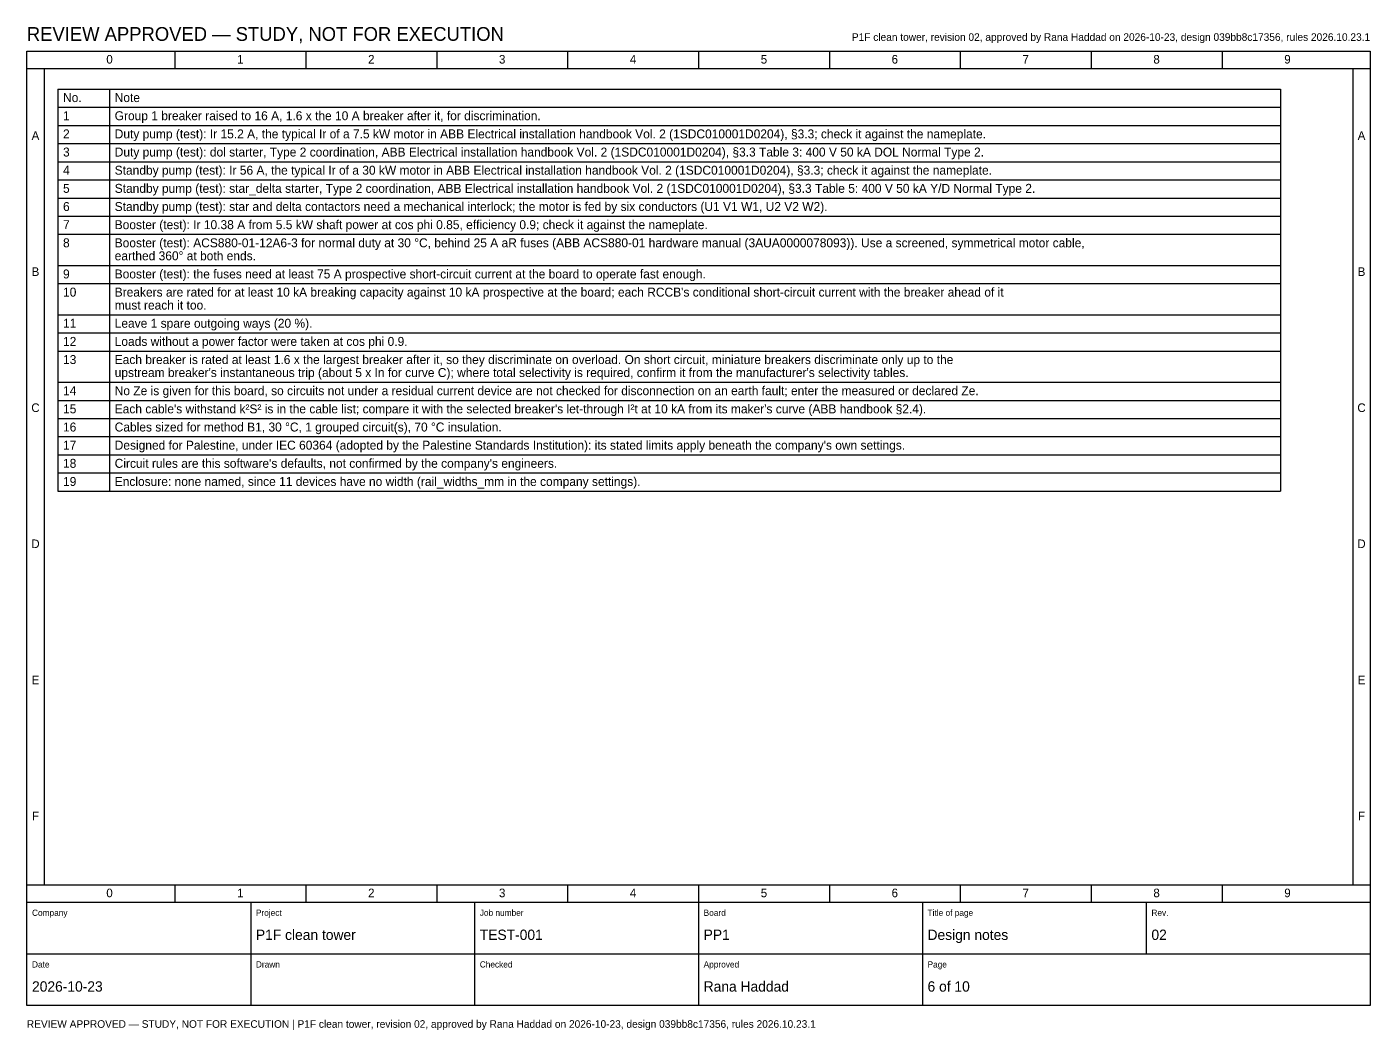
# Model space of a CAD drawing. Header units: millimetres. Extents: x 20 to 4810, y 3 to 294.
# Drawn here: x 2220 to 2610, y 2.8 to 294.1 of the extents above; entities that cross this region are included whole.
import ezdxf
from ezdxf.enums import TextEntityAlignment as Align

# ---------------------------------------------------------------- set-up
doc = ezdxf.new("R2010")
doc.units = ezdxf.units.MM
for name, color, linetype in [('FRAME', 7, 'CONTINUOUS'), ('SYMBOLS', 7, 'CONTINUOUS'), ('TEXT', 7, 'CONTINUOUS')]:
    doc.layers.add(name, color=color, linetype=linetype)

msp = doc.modelspace()

# ---------------------------------------------------------------- linework, layer by layer
at = {"layer": 'FRAME'}
msp.add_lwpolyline([(2220, 287), (2610, 287), (2610, 10), (2220, 10)], close=True, dxfattribs=at)
at = {"layer": 'SYMBOLS'}
for p, q in [((2263, 287), (2263, 282)), ((2301, 287), (2301, 282)), ((2339, 287), (2339, 282)), ((2377, 287), (2377, 282)), ((2415, 287), (2415, 282)), ((2453, 287), (2453, 282)), ((2491, 287), (2491, 282)), ((2529, 287), (2529, 282)), ((2567, 287), (2567, 282)), ((2220, 282), (2610, 282)), ((2225, 282), (2225, 45)), ((2605, 282), (2605, 45)), ((2229, 276), (2584, 276)), ((2229, 276), (2229, 159.29)), ((2244, 276), (2244, 159.29)), ((2584, 276), (2584, 159.29)), ((2229, 270.73), (2584, 270.73)), ((2229, 265.46), (2584, 265.46)), ((2229, 260.19), (2584, 260.19)), ((2229, 254.92), (2584, 254.92)), ((2229, 249.65), (2584, 249.65)), ((2229, 244.38), (2584, 244.38)), ((2229, 239.11), (2584, 239.11)), ((2229, 233.84), (2584, 233.84)), ((2229, 224.8), (2584, 224.8)), ((2229, 219.53), (2584, 219.53)), ((2229, 210.49), (2584, 210.49)), ((2229, 205.22), (2584, 205.22)), ((2229, 199.95), (2584, 199.95)), ((2229, 190.91), (2584, 190.91)), ((2229, 185.64), (2584, 185.64)), ((2229, 180.37), (2584, 180.37)), ((2229, 175.1), (2584, 175.1)), ((2229, 169.83), (2584, 169.83)), ((2229, 164.56), (2584, 164.56)), ((2229, 159.29), (2584, 159.29)), ((2220, 45), (2610, 45)), ((2263, 45), (2263, 40)), ((2301, 45), (2301, 40)), ((2339, 45), (2339, 40)), ((2377, 45), (2377, 40)), ((2415, 45), (2415, 40)), ((2453, 45), (2453, 40)), ((2491, 45), (2491, 40)), ((2529, 45), (2529, 40)), ((2567, 45), (2567, 40)), ((2220, 40), (2610, 40)), ((2285, 40), (2285, 25)), ((2350, 40), (2350, 25)), ((2415, 40), (2415, 25)), ((2480, 40), (2480, 25)), ((2545, 40), (2545, 25)), ((2220, 25), (2610, 25)), ((2285, 25), (2285, 10)), ((2350, 25), (2350, 10)), ((2415, 25), (2415, 10)), ((2480, 25), (2480, 10))]:
    msp.add_line(p, q, dxfattribs=at)

# ---------------------------------------------------------------- texts
at = {"layer": 'TEXT'}
for s, height, p in [('REVIEW APPROVED — STUDY, NOT FOR EXECUTION', 4, (2220, 290)), ('No.', 2.6, (2230.5, 272.23)), ('Note', 2.6, (2245.5, 272.23)), ('1', 2.6, (2230.5, 266.96)), ('Group 1 breaker raised to 16 A, 1.6 x the 10 A breaker after it, for discrimination.', 2.6, (2245.5, 266.96)), ('2', 2.6, (2230.5, 261.69)), ('Duty pump (test): Ir 15.2 A, the typical Ir of a 7.5 kW motor in ABB Electrical installation handbook Vol. 2 (1SDC010001D0204), §3.3; check it against the nameplate.', 2.6, (2245.5, 261.69)), ('3', 2.6, (2230.5, 256.42)), ('Duty pump (test): dol starter, Type 2 coordination, ABB Electrical installation handbook Vol. 2 (1SDC010001D0204), §3.3 Table 3: 400 V 50 kA DOL Normal Type 2.', 2.6, (2245.5, 256.42)), ('4', 2.6, (2230.5, 251.15)), ('Standby pump (test): Ir 56 A, the typical Ir of a 30 kW motor in ABB Electrical installation handbook Vol. 2 (1SDC010001D0204), §3.3; check it against the nameplate.', 2.6, (2245.5, 251.15)), ('5', 2.6, (2230.5, 245.88)), ('Standby pump (test): star_delta starter, Type 2 coordination, ABB Electrical installation handbook Vol. 2 (1SDC010001D0204), §3.3 Table 5: 400 V 50 kA Y/D Normal Type 2.', 2.6, (2245.5, 245.88)), ('6', 2.6, (2230.5, 240.61)), ('Standby pump (test): star and delta contactors need a mechanical interlock; the motor is fed by six conductors (U1 V1 W1, U2 V2 W2).', 2.6, (2245.5, 240.61)), ('7', 2.6, (2230.5, 235.34)), ('Booster (test): Ir 10.38 A from 5.5 kW shaft power at cos phi 0.85, efficiency 0.9; check it against the nameplate.', 2.6, (2245.5, 235.34)), ('8', 2.6, (2230.5, 230.07)), ('Booster (test): ACS880-01-12A6-3 for normal duty at 30 °C, behind 25 A aR fuses (ABB ACS880-01 hardware manual (3AUA0000078093)). Use a screened, symmetrical motor cable,', 2.6, (2245.5, 230.07)), ('earthed 360° at both ends.', 2.6, (2245.5, 226.3)), ('9', 2.6, (2230.5, 221.03)), ('Booster (test): the fuses need at least 75 A prospective short-circuit current at the board to operate fast enough.', 2.6, (2245.5, 221.03)), ("Breakers are rated for at least 10 kA breaking capacity against 10 kA prospective at the board; each RCCB's conditional short-circuit current with the breaker ahead of it", 2.6, (2245.5, 215.76)), ('10', 2.6, (2230.5, 215.76)), ('must reach it too.', 2.6, (2245.5, 211.99)), ('11', 2.6, (2230.5, 206.72)), ('Leave 1 spare outgoing ways (20 %).', 2.6, (2245.5, 206.72)), ('12', 2.6, (2230.5, 201.45)), ('Loads without a power factor were taken at cos phi 0.9.', 2.6, (2245.5, 201.45)), ('Each breaker is rated at least 1.6 x the largest breaker after it, so they discriminate on overload. On short circuit, miniature breakers discriminate only up to the', 2.6, (2245.5, 196.18)), ('13', 2.6, (2230.5, 196.18)), ("upstream breaker's instantaneous trip (about 5 x In for curve C); where total selectivity is required, confirm it from the manufacturer's selectivity tables.", 2.6, (2245.5, 192.41)), ('14', 2.6, (2230.5, 187.14)), ('No Ze is given for this board, so circuits not under a residual current device are not checked for disconnection on an earth fault; enter the measured or declared Ze.', 2.6, (2245.5, 187.14)), ('15', 2.6, (2230.5, 181.87)), ("Each cable's withstand k²S² is in the cable list; compare it with the selected breaker's let-through I²t at 10 kA from its maker's curve (ABB handbook §2.4).", 2.6, (2245.5, 181.87)), ('16', 2.6, (2230.5, 176.6)), ('Cables sized for method B1, 30 °C, 1 grouped circuit(s), 70 °C insulation.', 2.6, (2245.5, 176.6)), ('17', 2.6, (2230.5, 171.33)), ("Designed for Palestine, under IEC 60364 (adopted by the Palestine Standards Institution): its stated limits apply beneath the company's own settings.", 2.6, (2245.5, 171.33)), ('18', 2.6, (2230.5, 166.06)), ("Circuit rules are this software's defaults, not confirmed by the company's engineers.", 2.6, (2245.5, 166.06)), ('19', 2.6, (2230.5, 160.79)), ('Enclosure: none named, since 11 devices have no width (rail_widths_mm in the company settings).', 2.6, (2245.5, 160.79)), ('Company', 1.8, (2221.5, 36)), ('Project', 1.8, (2286.5, 36)), ('Job number', 1.8, (2351.5, 36)), ('Board', 1.8, (2416.5, 36)), ('Title of page', 1.8, (2481.5, 36)), ('Rev.', 1.8, (2546.5, 36)), ('P1F clean tower', 3, (2286.5, 29)), ('TEST-001', 3, (2351.5, 29)), ('PP1', 3, (2416.5, 29)), ('Design notes', 3, (2481.5, 29)), ('02', 3, (2546.5, 29)), ('Date', 1.8, (2221.5, 21)), ('Drawn', 1.8, (2286.5, 21)), ('Checked', 1.8, (2351.5, 21)), ('Approved', 1.8, (2416.5, 21)), ('Page', 1.8, (2481.5, 21)), ('2026-10-23', 3, (2221.5, 14)), ('Rana Haddad', 3, (2416.5, 14)), ('6 of 10', 3, (2481.5, 14)), ('REVIEW APPROVED — STUDY, NOT FOR EXECUTION | P1F clean tower, revision 02, approved by Rana Haddad on 2026-10-23, design 039bb8c17356, rules 2026.10.23.1', 2.2, (2220, 3.5))]:
    msp.add_text(s, height=height, dxfattribs=at).set_placement(p)
msp.add_text('P1F clean tower, revision 02, approved by Rana Haddad on 2026-10-23, design 039bb8c17356, rules 2026.10.23.1', height=2.2, dxfattribs=at).set_placement((2610, 290), align=Align.RIGHT)
for s, p in [('0', (2244, 283.4)), ('1', (2282, 283.4)), ('2', (2320, 283.4)), ('3', (2358, 283.4)), ('4', (2396, 283.4)), ('5', (2434, 283.4)), ('6', (2472, 283.4)), ('7', (2510, 283.4)), ('8', (2548, 283.4)), ('9', (2586, 283.4)), ('A', (2222.5, 261.25)), ('A', (2607.5, 261.25)), ('B', (2222.5, 221.75)), ('B', (2607.5, 221.75)), ('C', (2222.5, 182.25)), ('C', (2607.5, 182.25)), ('D', (2222.5, 142.75)), ('D', (2607.5, 142.75)), ('E', (2222.5, 103.25)), ('E', (2607.5, 103.25)), ('F', (2222.5, 63.75)), ('F', (2607.5, 63.75)), ('0', (2244, 41.4)), ('1', (2282, 41.4)), ('2', (2320, 41.4)), ('3', (2358, 41.4)), ('4', (2396, 41.4)), ('5', (2434, 41.4)), ('6', (2472, 41.4)), ('7', (2510, 41.4)), ('8', (2548, 41.4)), ('9', (2586, 41.4))]:
    msp.add_text(s, height=2.5, dxfattribs=at).set_placement(p, align=Align.CENTER)

doc.saveas('drawing.dxf')
